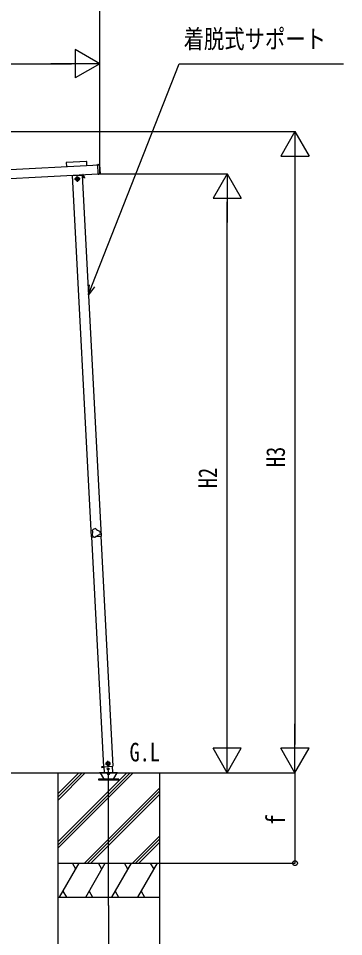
# Model space of a CAD drawing. Units: millimetres, scale not verified. Extents: x -10512 to 10512, y -7425 to 7425.
# Drawn here: x -5773 to -4333, y -5202 to -1141 of the extents above; entities that cross this region are included whole.
import ezdxf
from ezdxf.enums import TextEntityAlignment as Align

# ---------------------------------------------------------------- set-up
doc = ezdxf.new("R2010")
doc.units = ezdxf.units.MM
doc.header["$LTSCALE"] = 30
for name, color, linetype in [('0-2_USER1', 3, 'Continuous'), ('0-4_YKK_12', 2, 'Continuous'), ('0-5_YKK_A1', 4, 'Continuous'), ('0-6_YKK_D', 6, 'Continuous')]:
    doc.layers.add(name, color=color, linetype=linetype)
doc.styles.add('ＭＳ ゴシック', font='')
doc.styles.get('ＭＳ ゴシック').set_extended_font_data('MS Gothic')

msp = doc.modelspace()

# ---------------------------------------------------------------- linework, layer by layer
at = {"layer": '0-4_YKK_12'}
msp.add_line((-5373.53, -5064.22), (-5373.53, -4468.03), dxfattribs=at)
at = {"layer": '0-5_YKK_A1'}
for p, q in [((-5560.73, -1778.96), (-5559.87, -1795.44)), ((-5470.91, -1773.26), (-5559.79, -1777.92)), ((-5468.99, -1790.68), (-5469.86, -1774.2)), ((-5420.13, -1786.74), (-5421.33, -1786.8)), ((-5421.33, -1786.81), (-5421.33, -1786.8)), ((-5421.31, -1787.15), (-5421.33, -1786.81)), ((-5421.28, -1787.65), (-5421.31, -1787.15)), ((-5420.13, -1786.74), (-5420.13, -1786.74)), ((-5419.53, -1786.6), (-5413.64, -1786.29)), ((-5413.12, -1786.76), (-5410.92, -1828.71)), ((-7926.84, -1919.49), (-5414.57, -1787.83)), ((-5426.41, -1788.45), (-5421.25, -1788.18)), ((-5419.13, -1828.68), (-5421.28, -1787.65)), ((-7924.75, -1959.44), (-5419.16, -1828.12)), ((-5534.2, -1836.16), (-5450.47, -3433.96)), ((-5532.71, -1836.08), (-5532.81, -1834.08)), ((-5498.91, -1850.33), (-5523.88, -1851.64)), ((-5510.74, -1863.47), (-5512.05, -1838.49)), ((-5491.76, -1833.93), (-5491.87, -1831.93)), ((-5491.79, -1833.43), (-5489.11, -1833.29)), ((-5479.07, -1846.23), (-5486.43, -1832.38)), ((-5483.63, -1842.99), (-5481.42, -1841.81)), ((-5419.1, -1829.18), (-5419.13, -1828.68)), ((-5419.1, -1829.18), (-5419.09, -1829.52)), ((-5419.09, -1829.52), (-5417.89, -1829.46)), ((-5419.09, -1829.52), (-5419.09, -1829.52)), ((-5417.89, -1829.46), (-5417.89, -1829.46)), ((-5411.39, -1829.23), (-5417.28, -1829.54)), ((-5450.47, -3433.96), (-5439.63, -3433.4)), ((-5428.53, -3432.81), (-5406.53, -3431.66)), ((-5408.02, -3431.74), (-5354.71, -4449.05)), ((-5375.21, -4449.64), (-5376.51, -4424.66)), ((-5394.24, -4451.42), (-5404.12, -4451.94)), ((-5394.25, -4451.12), (-5392.92, -4476.5)), ((-5383.45, -4437.54), (-5368.27, -4436.75)), ((-5380.12, -4461), (-5369.93, -4460.46)), ((-5374.76, -4465.82), (-5375.29, -4455.64)), ((-5354.67, -4476.5), (-5356.11, -4449.13)), ((-9402.9, -4477.5), (-5052.79, -4477.5)), ((-5598.53, -4477.5), (-5598.53, -5027.5)), ((-5598.53, -4783.46), (-5292.57, -4477.5)), ((-5598.53, -4797.6), (-5278.42, -4477.5)), ((-5598.53, -4811.74), (-5264.28, -4477.5)), ((-5598.53, -4599.61), (-5476.41, -4477.5)), ((-5598.53, -4585.47), (-5490.56, -4477.5)), ((-5598.53, -4571.33), (-5504.7, -4477.5)), ((-5413.53, -4476.5), (-5333.53, -4476.5)), ((-5413.53, -4477.5), (-5413.53, -4476.5)), ((-5413.53, -4477.5), (-5333.53, -4477.5)), ((-5394.83, -4503.5), (-5409.56, -4478)), ((-5379.52, -4482.5), (-5367.52, -4482.5)), ((-5373.52, -4511.5), (-5373.52, -4473.5)), ((-5337.49, -4478), (-5352.21, -4503.5)), ((-5333.53, -4476.5), (-5333.53, -4477.5)), ((-5148.53, -4477.5), (-5148.53, -5027.5)), ((-5480.44, -4877.5), (-5148.53, -4545.59)), ((-5466.3, -4877.5), (-5148.53, -4559.74)), ((-5452.15, -4877.5), (-5148.53, -4573.88)), ((-5268.31, -4877.5), (-5148.53, -4757.72)), ((-5254.16, -4877.5), (-5148.53, -4771.87)), ((-5240.02, -4877.5), (-5148.53, -4786.01)), ((-5598.53, -4877.5), (-5148.53, -4877.5)), ((-5590.28, -5027.5), (-5503.68, -4877.5)), ((-5518.68, -4903.48), (-5533.68, -4877.5)), ((-5474.81, -5027.5), (-5388.21, -4877.5)), ((-5403.21, -4903.48), (-5418.21, -4877.5)), ((-5359.34, -5027.5), (-5272.74, -4877.5)), ((-5287.74, -4903.48), (-5302.74, -4877.5)), ((-5243.87, -5027.5), (-5157.27, -4877.5)), ((-5172.27, -4903.48), (-5187.27, -4877.5)), ((-5598.53, -5027.5), (-5148.53, -5027.5)), ((-5575.28, -5001.52), (-5560.29, -5027.5)), ((-5459.81, -5001.52), (-5444.81, -5027.5)), ((-5344.34, -5001.52), (-5329.34, -5027.5)), ((-5228.87, -5001.52), (-5213.87, -5027.5))]:
    msp.add_line(p, q, dxfattribs=at)
for points in [[(-5534.2, -1836.16), (-5490.26, -1833.85), (-5406.53, -3431.66)], [(-5479.07, -1846.23), (-5481.28, -1847.4), (-5488.64, -1833.56)], [(-5448.97, -3433.88), (-5395.65, -4451.2), (-5354.71, -4449.05)], [(-5404.12, -4451.94), (-5404.02, -4453.94), (-5394.13, -4453.42)]]:
    msp.add_lwpolyline(points, dxfattribs=at)
for points in [[(-5511.79, -1843.49), (-5505.1, -1846.89), (-5504.71, -1854.39), (-5511, -1858.48), (-5517.69, -1855.07), (-5518.08, -1847.58)], [(-5376.25, -4429.65), (-5382.55, -4433.74), (-5382.15, -4441.23), (-5375.47, -4444.64), (-5369.17, -4440.55), (-5369.57, -4433.06)], [(-5328.77, -4508.5), (-5328.77, -4506.5), (-5418.77, -4506.5), (-5418.77, -4508.5)]]:
    msp.add_lwpolyline(points, close=True, dxfattribs=at)
for centre, radius in [((-5511.4, -1850.98), 8.5), ((-5511.4, -1850.98), 7.7), ((-5511.4, -1850.98), 6.5), ((-5375.86, -4437.15), 8.5), ((-5375.86, -4437.15), 7.7), ((-5375.86, -4437.15), 6.5), ((-5375.02, -4460.73), 4), ((-5373.52, -4482.5), 4.25), ((-5373.52, -4482.5), 4)]:
    msp.add_circle(centre, radius, dxfattribs=at)
for centre, radius, start, end in [((-5420.09, -1783.87), 2.86, 272.73957, 279.49104), ((-5489.08, -1833.79), 0.5, 28, 93), ((-5489.08, -1833.79), 3, 28, 44.81032), ((-5417.57, -1833.73), 4.28, 87.31821, 94.21342), ((-5493.35, -3414.22), 50, 343.96382, 11.35568), ((-5429.33, -3416.83), 19.5, 95.03988, 140.27961), ((-5395.06, -3362.7), 50, 223.96382, 251.35568), ((-5429.33, -3416.83), 19.5, 335.03988, 20.27961), ((-5429.33, -3416.83), 19.5, 215.03988, 260.27961), ((-5399.59, -3473.58), 50, 103.96382, 131.35568), ((-5410.42, -4478.5), 1, 30, 90), ((-5389.64, -4500.5), 6, 210, 270), ((-5357.41, -4500.5), 6, 270, 330), ((-5336.63, -4478.5), 1, 90, 150)]:
    msp.add_arc(centre, radius, start, end, dxfattribs=at)
for centre, major_axis, ratio, start_param, end_param in [((-5559.73, -1778.92), (0.746, -0.672), 0.99628, 2.358058, 3.9251274), ((-5470.86, -1774.26), (-0.672, -0.746), 0.99628, 2.358058, 3.9251274), ((-5420.13, -1786.71), (0.599, 0.031), 0.061163, 4.712389, 5.0226887), ((-5419.52, -1786.9), (0.016, -0.3), 0.998135, 3.1415927, 3.9550709), ((-5413.62, -1786.79), (0.336, 0.373), 0.99628, 5.4996506, 7.06672), ((-5417.3, -1829.24), (0.016, -0.3), 0.998135, 5.4698366, 6.2831853), ((-5411.42, -1828.73), (0.373, -0.336), 0.99628, 5.4996506, 7.06672)]:
    msp.add_ellipse(centre, major_axis=major_axis, ratio=ratio, start_param=start_param, end_param=end_param, dxfattribs=at)
at = {"layer": '0-6_YKK_D'}
for p, q in [((-5412.5, -1826.3), (-5412.5, -740.41)), ((-5412.5, -1826.3), (-5412.5, -1040.41)), ((-5412.5, -1341.41), (-5520.75, -1278.91)), ((-5520.75, -1278.91), (-5520.75, -1403.91)), ((-7808.5, -1341.41), (-5537.5, -1341.41)), ((-5412.5, -1341.41), (-5629.01, -1341.41)), ((-5412.5, -1341.41), (-5520.75, -1403.91)), ((-5412.5, -1826.3), (-5412.5, -1340.41)), ((-5944.46, -1641.41), (-4547.53, -1641.41)), ((-4548.53, -1641.41), (-4611.03, -1749.67)), ((-4548.53, -1641.41), (-4486.03, -1749.67)), ((-4548.53, -1641.41), (-4548.53, -1857.92)), ((-4611.03, -1749.67), (-4486.03, -1749.67)), ((-4548.53, -1766.41), (-4548.53, -4352.5)), ((-5411.97, -1827.8), (-4847.53, -1827.8)), ((-4848.53, -1827.8), (-4911.03, -1936.05)), ((-4848.53, -1827.8), (-4786.03, -1936.05)), ((-4848.53, -1827.8), (-4848.53, -2044.31)), ((-4911.03, -1936.05), (-4786.03, -1936.05)), ((-4848.53, -4352.5), (-4848.53, -1952.8)), ((-4848.53, -4477.5), (-4848.53, -4260.99)), ((-4548.53, -4477.5), (-4548.53, -4260.99)), ((-4848.53, -4477.5), (-4911.03, -4369.25)), ((-4786.03, -4369.25), (-4911.03, -4369.25)), ((-4848.53, -4477.5), (-4786.03, -4369.25)), ((-4548.53, -4477.5), (-4611.03, -4369.25)), ((-4486.03, -4369.25), (-4611.03, -4369.25)), ((-4548.53, -4477.5), (-4486.03, -4369.25)), ((-5051.79, -4477.5), (-4847.53, -4477.5)), ((-5051.79, -4477.5), (-4547.53, -4477.5)), ((-5050.79, -4477.5), (-4547.53, -4477.5)), ((-4548.53, -4477.5), (-4548.53, -4877.5)), ((-5147.53, -4877.5), (-4547.53, -4877.5)), ((-5598.53, -5028.5), (-5598.53, -5778.5)), ((-5148.53, -5028.5), (-5148.53, -5778.5)), ((-5373.53, -5065.22), (-5373.53, -6178.5))]:
    msp.add_line(p, q, dxfattribs=at)
for points in [[(-5462.53, -2363), (-5446.99, -2323.45), (-5061.03, -1341.41), (-4333.23, -1341.41)], [(-5436.39, -2327.62), (-5462.53, -2363), (-5457.59, -2319.28)]]:
    msp.add_lwpolyline(points, dxfattribs=at)
msp.add_circle((-4548.53, -4877.5), 10.62, dxfattribs=at)

# ---------------------------------------------------------------- texts
at = {"layer": '0-2_USER1', "style": 'ＭＳ ゴシック', "width": 0.8}
msp.add_text('G.L', height=82.48, dxfattribs=at).set_placement((-5280.79, -4452.19), align=Align.BOTTOM_LEFT)
at = {"layer": '0-6_YKK_D', "style": 'ＭＳ ゴシック', "width": 0.8}
msp.add_text('着脱式サポート', height=82.48, dxfattribs=at).set_placement((-5041.5, -1297.7), align=Align.BOTTOM_LEFT)
for s, p in [('H3', (-4568.53, -3125.46)), ('H2', (-4868.53, -3218.65)), ('f', (-4568.53, -4707.5))]:
    msp.add_text(s, height=82.48, rotation=90, dxfattribs=at).set_placement(p, align=Align.BOTTOM_LEFT)

doc.saveas('drawing.dxf')
